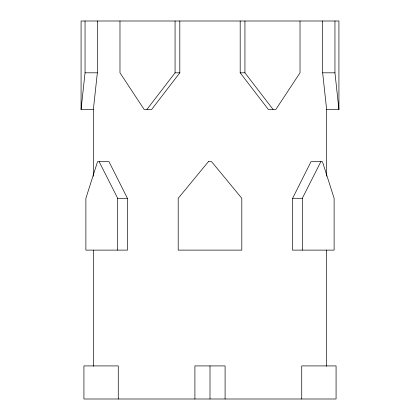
<?xml version="1.0" encoding="UTF-8"?>
<svg xmlns="http://www.w3.org/2000/svg" width="420" height="420" viewBox="0 0 420 420"><rect width="100%" height="100%" fill="white"/><g stroke="black" fill="none" stroke-linecap="round" stroke-linejoin="round"><path stroke-width="0.63" d="M292.609 198.298L292.467 250.115L334.115 250.115L334.115 198.298L322.466 161.695L311 161.695L292.609 198.298L302.311 198.298L320.843 161.695M97.346 21L97.346 72.817L93.377 109.421L81.076 109.421L85.045 72.817L85.045 21M146.937 109.421L175.066 72.817L175.066 21M179.812 21L179.812 72.817L151.688 109.421L144.134 109.421L119.978 72.817L119.978 21M85.045 72.817L97.346 72.817M175.066 72.817L179.812 72.817M240.188 21L240.188 72.817L244.934 72.817L273.063 109.421M322.655 72.817L334.955 72.817L338.924 109.421L326.623 109.421L322.655 72.817L322.655 21M99.157 161.695L117.689 198.298L127.428 198.298L127.533 250.115L85.885 250.115L85.885 198.298L97.535 161.695L109.001 161.695L127.428 198.298M240.188 72.817L268.312 109.421L275.867 109.421L300.022 72.817L300.022 21M338.924 109.421L338.924 21L81.076 21L81.076 109.421M334.955 21L334.955 72.817M326.623 109.421L326.623 176.19M326.623 250.241L326.623 366.235M302.311 198.298L302.311 250.115M301.733 399L301.733 365.915L336.074 365.915L336.074 399L83.927 399L83.927 365.915L118.267 365.915L118.267 399M244.934 21L244.934 72.817M225.094 399L225.094 365.915L194.906 365.915L194.906 399M210 365.915L210 399M117.689 198.298L117.689 250.115M93.377 109.421L93.377 176.248M93.377 250.278L93.377 366.24M208.383 161.695L178.196 198.298L178.196 250.115L241.804 250.115L241.804 198.298L211.617 161.695L208.383 161.695"/></g></svg>
